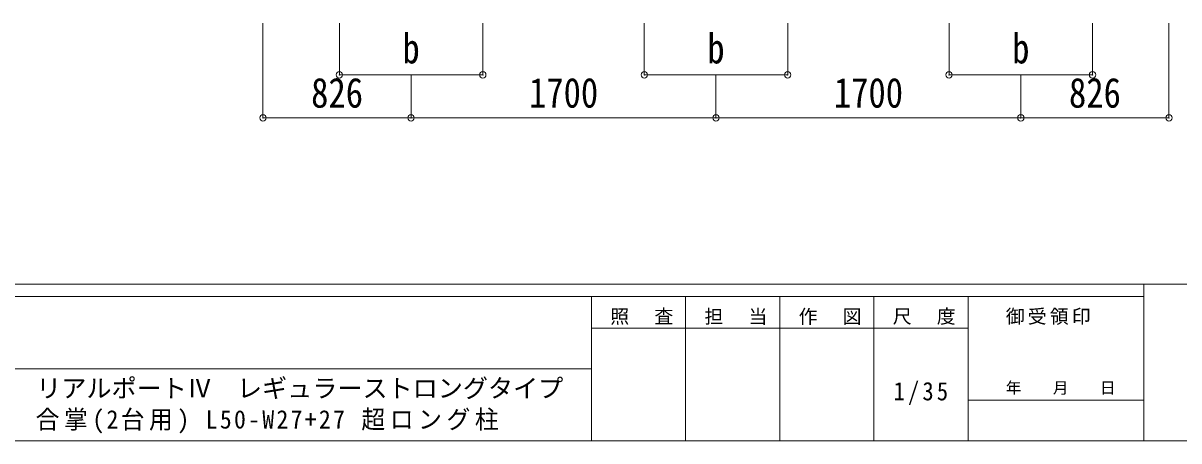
# Model space of a CAD drawing. Units: millimetres at full size, sheet at 1:35. Extents: x -9783 to 9892, y -6828 to 6752.
# Drawn here: x 36 to 6481, y -6828 to -4497 of the extents above; entities that cross this region are included whole.
import ezdxf
from ezdxf.enums import TextEntityAlignment as Align

# ---------------------------------------------------------------- set-up
doc = ezdxf.new("R2010")
doc.units = ezdxf.units.MM
doc.header["$LTSCALE"] = 35
doc.header["$PDMODE"] = 32
doc.header["$PDSIZE"] = 35
doc.layers.add('0-A_寸法', color=6, linetype='Continuous', lineweight=9)
doc.layers.add('F-0_240', color=7, linetype='Continuous', lineweight=9)
doc.styles.add('ＭＳ ゴシック', font='')
doc.styles.get('ＭＳ ゴシック').set_extended_font_data('MS Gothic')

msp = doc.modelspace()

# ---------------------------------------------------------------- linework, layer by layer
at = {"layer": '0-A_寸法'}
for p, q in [((1373.69, -5025.46), (1373.69, -4496.52)), ((1799.69, -4785.48), (1799.69, -4496.52)), ((2599.69, -4785.48), (2599.69, -4496.52)), ((3499.69, -4785.48), (3499.69, -4496.52)), ((4299.69, -4785.48), (4299.69, -4496.52)), ((5199.69, -4785.48), (5199.69, -4496.52)), ((5999.69, -4785.48), (5999.69, -4496.52)), ((6425.69, -5025.46), (6425.69, -4496.52)), ((1799.69, -4785.48), (2599.69, -4785.48)), ((2199.69, -5025.46), (2199.69, -4785.48)), ((3499.69, -4785.48), (4299.69, -4785.48)), ((3899.69, -5025.46), (3899.69, -4785.48)), ((5199.69, -4785.48), (5999.69, -4785.48)), ((5599.69, -5025.46), (5599.69, -4785.48)), ((1373.69, -5025.46), (2199.69, -5025.46)), ((2199.69, -5025.46), (3899.69, -5025.46)), ((5599.69, -5025.46), (3899.69, -5025.46)), ((5599.69, -5025.46), (6425.69, -5025.46))]:
    msp.add_line(p, q, dxfattribs=at)
for p in [(1799.69, -4785.48), (2599.69, -4785.48), (3499.69, -4785.48), (4299.69, -4785.48), (5199.69, -4785.48), (5999.69, -4785.48), (1373.69, -5025.46), (2199.69, -5025.46), (3899.69, -5025.46), (5599.69, -5025.46), (6425.69, -5025.46)]:
    msp.add_point(p, dxfattribs=at)
at = {"layer": 'F-0_240', "color": 5}
for p, q in [((-9783.03, -5953.1), (9396.97, -5953.1)), ((6285.75, -5953.1), (6285.75, -6828.1)), ((-9783.03, -6023.1), (6285.75, -6023.1)), ((3205.75, -6023.1), (3205.75, -6828.1)), ((3730.75, -6023.1), (3730.75, -6828.1)), ((4255.75, -6023.1), (4255.75, -6828.1)), ((4780.75, -6023.1), (4780.75, -6828.1)), ((5305.75, -6023.1), (5305.75, -6828.1)), ((3205.75, -6198.1), (5305.75, -6198.1)), ((-3969.25, -6425.6), (3205.75, -6425.6)), ((5305.75, -6600.6), (6285.75, -6600.6)), ((-9783.03, -6828.1), (9396.97, -6828.1))]:
    msp.add_line(p, q, dxfattribs=at)

# ---------------------------------------------------------------- texts
at = {"layer": '0-A_寸法', "color": 7, "style": 'ＭＳ ゴシック', "width": 0.85}
for s, p in [('b', (2151.56, -4771.11)), ('b', (3851.56, -4771.11)), ('b', (5551.56, -4771.11)), ('826', (1642.31, -5018.46)), ('1700', (2857.19, -5018.46)), ('1700', (4557.19, -5018.46)), ('826', (5868.31, -5018.46))]:
    msp.add_text(s, height=166.8, dxfattribs=at).set_placement(p, align=Align.BOTTOM_LEFT)
at = {"layer": 'F-0_240', "style": 'ＭＳ ゴシック'}
for s, height, p in [('リアルポートⅣ\u3000レギュラーストロングタイプ', 102.6, (109.35, -6616.22)), ('年\u3000\u3000月\u3000\u3000日', 64.15, (5515.76, -6583.1))]:
    msp.add_text(s, height=height, dxfattribs=at).set_placement(p, align=Align.BOTTOM_LEFT)
at = {"layer": 'F-0_240', "attachment_point": 7, "style": 'ＭＳ ゴシック'}
for s, insert, char_height in [('\\T1.17;照\u3000査', (3310.76, -6180.6), 76.98), ('\\T1.17;担\u3000当', (3835.76, -6180.6), 76.98), ('\\T1.17;作\u3000図', (4360.75, -6180.6), 76.98), ('\\T1.17;尺\u3000度', (4885.76, -6180.6), 76.98), ('\\T1.17;御受領印', (5515.75, -6180.6), 76.98), ('\\T1.28;\\W0.9;1/35', (4890.13, -6626.85), 102.6), ('\\T1.19;\\W0.95;合掌(2台用)\\~L50-W27+27\\~超ロング柱', (105.77, -6786.55), 102.6)]:
    msp.add_mtext(s, dxfattribs=dict(at, insert=insert, char_height=char_height))

doc.saveas('drawing.dxf')
